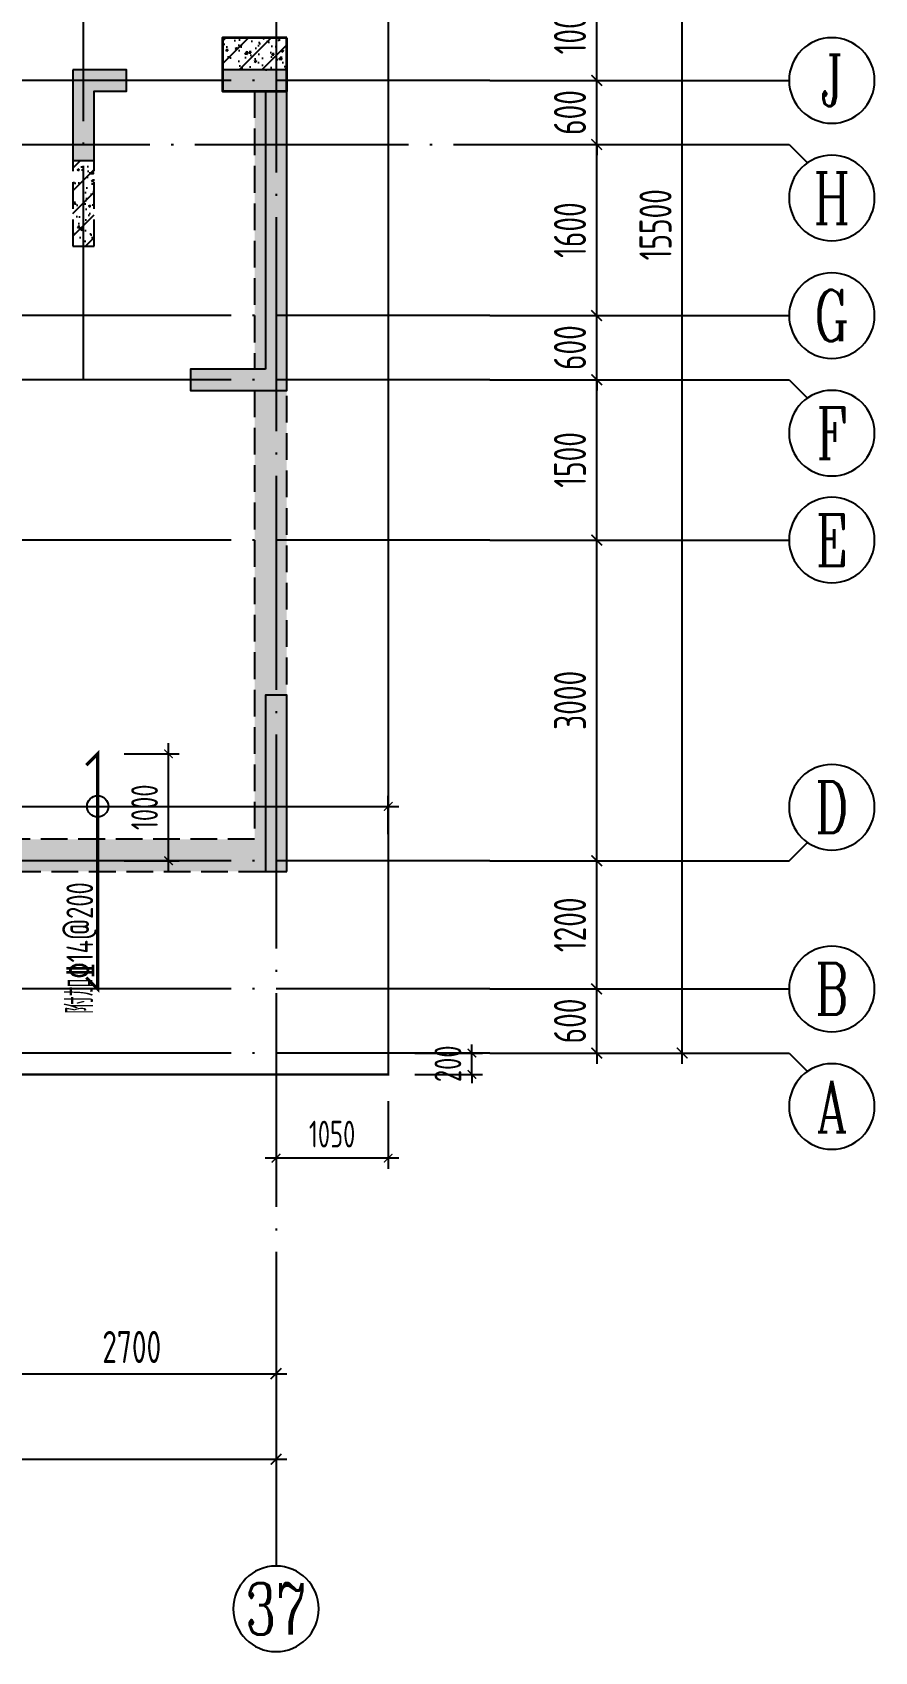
# Model space of a CAD drawing. Extents: x -812054 to 22247, y -644080 to 1003627.
# Drawn here: x -519259 to -511380, y -159371 to -144221 of the extents above; entities that cross this region are included whole.
import ezdxf
from ezdxf.enums import TextEntityAlignment as Align

# ---------------------------------------------------------------- set-up
doc = ezdxf.new("R2010")
doc.units = 0
doc.header["$LTSCALE"] = 1000
doc.linetypes.add('__DASH', pattern=[0.35, 0.25, -0.1])
doc.linetypes.add('DOTE', pattern=[2.42, 2, -0.2, 0.02, -0.2])
doc.layers.get('0').update_dxf_attribs({"linetype": 'CONTINUOUS'})
doc.layers.get('DEFPOINTS').update_dxf_attribs({"linetype": 'CONTINUOUS'})
for name, color, linetype in [('A-AXIS', 1, 'CONTINUOUS'), ('A-DOTE', 10, 'DOTE'), ('AXIS_NUM', 7, 'CONTINUOUS'), ('S-B板配筋', 6, 'CONTINUOUS'), ('S-B板配筋号', 7, 'CONTINUOUS'), ('S-J基础底板', 5, 'CONTINUOUS'), ('S-J基础底板标注', 3, 'CONTINUOUS'), ('S-Q墙填充', 252, 'CONTINUOUS'), ('S-Q墙实线', 6, 'CONTINUOUS'), ('S-Y一般标注', 3, 'CONTINUOUS'), ('S-Z柱实线', 6, 'CONTINUOUS')]:
    doc.layers.add(name, color=color, linetype=linetype)
doc.styles.add('TSSD_Axis', font='complex.shx', dxfattribs={"width": 0.7, "bigfont": 'hztxt.shx'})
doc.styles.add('TSSD_DIMENSION', font='Tssdeng.shx', dxfattribs={"width": 0.7, "bigfont": 'tssdchn.shx'})
doc.styles.add('TSSD_REIN', font='tssdeng.shx', dxfattribs={"width": 0.7, "height": 300, "bigfont": 'tssdchn.shx'})
doc.dimstyles.new('TSSD_100_100', dxfattribs={"dimtxt": 300, "dimasz": 100, "dimexe": 100, "dimexo": 250, "dimgap": 100, "dimtad": 1, "dimdec": 0, "dimzin": 0, "dimdsep": 46, "dimtxsty": 'TSSD_DIMENSION', "dimblk": 'ARCHTICK', "dimcen": 0, "dimdle": 100, "dimclrt": 7, "dimadec": 0, "dimazin": 0, "dimtfac": 1, "dimtdec": 0, "dimtix": 1, "dimtmove": 2, "dimatfit": 3, "dimldrblk": 'ARCHTICK', "dimfxl": 1, "dimtolj": 1, "dimtzin": 0, "dimarcsym": 0})
doc.dimstyles.new('TSSD_100_100$0', dxfattribs={"dimtxt": 300, "dimasz": 80, "dimexe": 100, "dimexo": 250, "dimgap": 100, "dimtad": 1, "dimdec": 0, "dimzin": 0, "dimdsep": 46, "dimtxsty": 'TSSD_DIMENSION', "dimblk": 'ARCHTICK', "dimcen": 0, "dimdle": 100, "dimclrd": 3, "dimclre": 3, "dimclrt": 7, "dimadec": 0, "dimazin": 0, "dimtfac": 1, "dimtdec": 0, "dimtix": 1, "dimtmove": 2, "dimatfit": 3, "dimldrblk": 'ARCHTICK', "dimfxl": 1, "dimtolj": 1, "dimtzin": 0, "dimarcsym": 0})
pattern_1 = [(50, (-313333.5, -81435.88), (215.17805, -18.82564), [22.5, -247.5]), (355, (-313333.5, -81435.88), (-41.6254, 225.65764), [18, -198]), (100.4514, (-313315.56, -81437.45), (173.55281, 206.83186), [19.12206, -210.34263]), (46.1842, (-313333.5, -81375.88), (320.17231, -49.6557), [33.75, -371.25]), (96.6356, (-313306.8, -81380.02), (280.3988, 292.23536), [28.6831, -315.5139]), (351.1842, (-313333.5, -81375.9), (280.3986, 292.2356), [27, -297]), (21, (-313303.5, -81390.88), (179.07212, -120.78567), [22.5, -247.5]), (326, (-313303.5, -81390.88), (72.9946, 217.54501), [18, -198]), (71.4514, (-313288.57, -81400.95), (252.06679, 96.75915), [19.12206, -210.34263]), (37.5, (-313333.496, -81435.885), (3.647957, 99.868156), [0, -195.6, 0, -201, 0, -198.75]), (7.5, (-313333.5, -81435.88), (78.92086, 118.323514), [0, -114.6, 0, -191.1, 0, -75.75]), (327.5, (-313400.396, -81435.885), (160.14673, -6.766462), [0, -75, 0, -234, 0, -310.5]), (317.5, (-313430.4, -81435.88), (174.95585, 30.031495), [0, -97.5, 0, -155.4, 0, -220.5]), (45, (-313333.5, -81435.88), (-106.06602, 106.06602), [])]

# ---------------------------------------------------------------- blocks, each defined once
blk = doc.blocks.new('ts_axno')
at = {"color": 0, "linetype": 'ByBlock', "lineweight": -2}
blk.add_circle((0, 0), 0.5, dxfattribs=at)
at = {"color": 0, "linetype": 'ByBlock', "lineweight": -2, "style": 'TSSD_Axis', "width": 0.7}
blk.add_attdef('A', text='', height=0.6, dxfattribs=at).set_placement((0, 0), align=Align.MIDDLE_CENTER)
blk = doc.blocks.new('_ArchTick')
at = {"color": 0, "linetype": 'ByBlock', "const_width": 0.15}
blk.add_lwpolyline([(-0.5, -0.5), (0.5, 0.5)], dxfattribs=at)
blk = doc.blocks.new('*D559')
at = {"layer": 'DEFPOINTS', "color": 0, "transparency": 16777216}
for p in [(-45763, 249851), (-43063, 249851), (-43063, 248851)]:
    blk.add_point(p, dxfattribs=at)
at = {"layer": 'S-Y一般标注', "color": 0, "lineweight": -2, "transparency": 16777216}
for p, q in [((-45763, 249601), (-45763, 248751)), ((-43063, 249601), (-43063, 248751)), ((-45863, 248851), (-42963, 248851))]:
    blk.add_line(p, q, dxfattribs=at)
at = {"layer": 'S-Y一般标注', "color": 0, "lineweight": -2, "transparency": 16777216, "xscale": 100, "yscale": 100, "zscale": 100, "rotation": 180}
blk.add_blockref('_ArchTick', (-45763, 248851), dxfattribs=at)
at = {"layer": 'S-Y一般标注', "color": 0, "lineweight": -2, "transparency": 16777216, "xscale": 100, "yscale": 100, "zscale": 100}
blk.add_blockref('_ArchTick', (-43063, 248851), dxfattribs=at)
at = {"layer": 'S-Y一般标注', "color": 7, "transparency": 16777216, "insert": (-44413, 249101), "char_height": 300, "attachment_point": 5, "style": 'TSSD_DIMENSION'}
blk.add_mtext('\\A1;2700', dxfattribs=at)
blk = doc.blocks.new('*D560')
at = {"layer": 'DEFPOINTS', "color": 0, "transparency": 16777216}
for p in [(-93063, 249851), (-43063, 249851), (-43063, 248051)]:
    blk.add_point(p, dxfattribs=at)
at = {"layer": 'S-Y一般标注', "color": 0, "lineweight": -2, "transparency": 16777216}
for p, q in [((-93063, 249601), (-93063, 247951)), ((-43063, 249601), (-43063, 247951)), ((-93163, 248051), (-42963, 248051))]:
    blk.add_line(p, q, dxfattribs=at)
at = {"layer": 'S-Y一般标注', "color": 0, "lineweight": -2, "transparency": 16777216, "xscale": 100, "yscale": 100, "zscale": 100, "rotation": 180}
blk.add_blockref('_ArchTick', (-93063, 248051), dxfattribs=at)
at = {"layer": 'S-Y一般标注', "color": 0, "lineweight": -2, "transparency": 16777216, "xscale": 100, "yscale": 100, "zscale": 100}
blk.add_blockref('_ArchTick', (-43063, 248051), dxfattribs=at)
at = {"layer": 'S-Y一般标注', "color": 7, "transparency": 16777216, "insert": (-68063, 248301), "char_height": 300, "attachment_point": 5, "style": 'TSSD_DIMENSION'}
blk.add_mtext('\\A1;50000', dxfattribs=at)
blk = doc.blocks.new('*D565')
at = {"layer": 'DEFPOINTS', "color": 0, "transparency": 16777216}
for p in [(-41063, 252451), (-40063, 252451), (-41063, 251851)]:
    blk.add_point(p, dxfattribs=at)
at = {"layer": 'S-Y一般标注', "color": 0, "lineweight": -2, "transparency": 16777216}
for p, q in [((-40063, 252451), (-40063, 252551)), ((-40813, 252451), (-39963, 252451)), ((-40063, 251851), (-40063, 252451)), ((-40813, 251851), (-39963, 251851)), ((-40063, 251851), (-40063, 251751))]:
    blk.add_line(p, q, dxfattribs=at)
at = {"layer": 'S-Y一般标注', "color": 0, "lineweight": -2, "transparency": 16777216, "xscale": 100, "yscale": 100, "zscale": 100}
for p, rotation in [((-40063, 252451), 270), ((-40063, 251851), 90)]:
    blk.add_blockref('_ArchTick', p, dxfattribs=dict(at, rotation=rotation))
at = {"layer": 'S-Y一般标注', "color": 7, "transparency": 16777216, "insert": (-40313, 252151), "char_height": 300, "attachment_point": 5, "rotation": 90, "style": 'TSSD_DIMENSION'}
blk.add_mtext('\\A1;600', dxfattribs=at)
blk = doc.blocks.new('*D566')
at = {"layer": 'DEFPOINTS', "color": 0, "transparency": 16777216}
for p in [(-41063, 258151), (-40063, 258151), (-41063, 256651)]:
    blk.add_point(p, dxfattribs=at)
at = {"layer": 'S-Y一般标注', "color": 0, "lineweight": -2, "transparency": 16777216}
for p, q in [((-40063, 256551), (-40063, 258251)), ((-40813, 258151), (-39963, 258151)), ((-40813, 256651), (-39963, 256651))]:
    blk.add_line(p, q, dxfattribs=at)
at = {"layer": 'S-Y一般标注', "color": 0, "lineweight": -2, "transparency": 16777216, "xscale": 100, "yscale": 100, "zscale": 100}
for p, rotation in [((-40063, 258151), 90), ((-40063, 256651), 270)]:
    blk.add_blockref('_ArchTick', p, dxfattribs=dict(at, rotation=rotation))
at = {"layer": 'S-Y一般标注', "color": 7, "transparency": 16777216, "insert": (-40313, 257401), "char_height": 300, "attachment_point": 5, "rotation": 90, "style": 'TSSD_DIMENSION'}
blk.add_mtext('\\A1;1500', dxfattribs=at)
blk = doc.blocks.new('*D567')
at = {"layer": 'DEFPOINTS', "color": 0, "transparency": 16777216}
for p in [(-41063, 258751), (-40063, 258751), (-41063, 258151)]:
    blk.add_point(p, dxfattribs=at)
at = {"layer": 'S-Y一般标注', "color": 0, "lineweight": -2, "transparency": 16777216}
for p, q in [((-40063, 258751), (-40063, 258851)), ((-40813, 258751), (-39963, 258751)), ((-40063, 258151), (-40063, 258751)), ((-40813, 258151), (-39963, 258151)), ((-40063, 258151), (-40063, 258051))]:
    blk.add_line(p, q, dxfattribs=at)
at = {"layer": 'S-Y一般标注', "color": 0, "lineweight": -2, "transparency": 16777216, "xscale": 100, "yscale": 100, "zscale": 100}
for p, rotation in [((-40063, 258751), 270), ((-40063, 258151), 90)]:
    blk.add_blockref('_ArchTick', p, dxfattribs=dict(at, rotation=rotation))
at = {"layer": 'S-Y一般标注', "color": 7, "transparency": 16777216, "insert": (-40313, 258451), "char_height": 300, "attachment_point": 5, "rotation": 90, "style": 'TSSD_DIMENSION'}
blk.add_mtext('\\A1;600', dxfattribs=at)
blk = doc.blocks.new('*D568')
at = {"layer": 'DEFPOINTS', "color": 0, "transparency": 16777216}
for p in [(-41063, 260351), (-40063, 260351), (-41063, 258751)]:
    blk.add_point(p, dxfattribs=at)
at = {"layer": 'S-Y一般标注', "color": 0, "lineweight": -2, "transparency": 16777216}
for p, q in [((-40063, 258651), (-40063, 260451)), ((-40813, 260351), (-39963, 260351)), ((-40813, 258751), (-39963, 258751))]:
    blk.add_line(p, q, dxfattribs=at)
at = {"layer": 'S-Y一般标注', "color": 0, "lineweight": -2, "transparency": 16777216, "xscale": 100, "yscale": 100, "zscale": 100}
for p, rotation in [((-40063, 260351), 90), ((-40063, 258751), 270)]:
    blk.add_blockref('_ArchTick', p, dxfattribs=dict(at, rotation=rotation))
at = {"layer": 'S-Y一般标注', "color": 7, "transparency": 16777216, "insert": (-40313, 259551), "char_height": 300, "attachment_point": 5, "rotation": 90, "style": 'TSSD_DIMENSION'}
blk.add_mtext('\\A1;1600', dxfattribs=at)
blk = doc.blocks.new('*D569')
at = {"layer": 'DEFPOINTS', "color": 0, "transparency": 16777216}
for p in [(-41063, 260951), (-40063, 260951), (-41063, 260351)]:
    blk.add_point(p, dxfattribs=at)
at = {"layer": 'S-Y一般标注', "color": 0, "lineweight": -2, "transparency": 16777216}
for p, q in [((-40063, 260951), (-40063, 261051)), ((-40813, 260951), (-39963, 260951)), ((-40063, 260351), (-40063, 260951)), ((-40813, 260351), (-39963, 260351)), ((-40063, 260351), (-40063, 260251))]:
    blk.add_line(p, q, dxfattribs=at)
at = {"layer": 'S-Y一般标注', "color": 0, "lineweight": -2, "transparency": 16777216, "xscale": 100, "yscale": 100, "zscale": 100}
for p, rotation in [((-40063, 260951), 270), ((-40063, 260351), 90)]:
    blk.add_blockref('_ArchTick', p, dxfattribs=dict(at, rotation=rotation))
at = {"layer": 'S-Y一般标注', "color": 7, "transparency": 16777216, "insert": (-40313, 260651), "char_height": 300, "attachment_point": 5, "rotation": 90, "style": 'TSSD_DIMENSION'}
blk.add_mtext('\\A1;600', dxfattribs=at)
blk = doc.blocks.new('*D570')
at = {"layer": 'DEFPOINTS', "color": 0, "transparency": 16777216}
for p in [(-41063, 261951), (-40063, 261951), (-41063, 260951)]:
    blk.add_point(p, dxfattribs=at)
at = {"layer": 'S-Y一般标注', "color": 0, "lineweight": -2, "transparency": 16777216}
for p, q in [((-40813, 261951), (-39963, 261951)), ((-40063, 260851), (-40063, 262051)), ((-40813, 260951), (-39963, 260951))]:
    blk.add_line(p, q, dxfattribs=at)
at = {"layer": 'S-Y一般标注', "color": 0, "lineweight": -2, "transparency": 16777216, "xscale": 100, "yscale": 100, "zscale": 100}
for p, rotation in [((-40063, 261951), 90), ((-40063, 260951), 270)]:
    blk.add_blockref('_ArchTick', p, dxfattribs=dict(at, rotation=rotation))
at = {"layer": 'S-Y一般标注', "color": 7, "transparency": 16777216, "insert": (-40313, 261451), "char_height": 300, "attachment_point": 5, "rotation": 90, "style": 'TSSD_DIMENSION'}
blk.add_mtext('\\A1;1000', dxfattribs=at)
blk = doc.blocks.new('*D571')
at = {"layer": 'DEFPOINTS', "color": 0, "transparency": 16777216}
for p in [(-41063, 267351), (-39263, 267351), (-41063, 251851)]:
    blk.add_point(p, dxfattribs=at)
at = {"layer": 'S-Y一般标注', "color": 0, "lineweight": -2, "transparency": 16777216}
for p, q in [((-39263, 251751), (-39263, 267451)), ((-40813, 267351), (-39163, 267351)), ((-40813, 251851), (-39163, 251851))]:
    blk.add_line(p, q, dxfattribs=at)
at = {"layer": 'S-Y一般标注', "color": 0, "lineweight": -2, "transparency": 16777216, "xscale": 100, "yscale": 100, "zscale": 100}
for p, rotation in [((-39263, 267351), 90), ((-39263, 251851), 270)]:
    blk.add_blockref('_ArchTick', p, dxfattribs=dict(at, rotation=rotation))
at = {"layer": 'S-Y一般标注', "color": 7, "transparency": 16777216, "insert": (-39513, 259601), "char_height": 300, "attachment_point": 5, "rotation": 90, "style": 'TSSD_DIMENSION'}
blk.add_mtext('\\A1;15500', dxfattribs=at)
blk = doc.blocks.new('*D575')
at = {"layer": 'DEFPOINTS', "color": 0, "transparency": 16777216}
for p in [(-41063, 253651), (-40063, 253651), (-41063, 252451)]:
    blk.add_point(p, dxfattribs=at)
at = {"layer": 'S-Y一般标注', "color": 0, "lineweight": -2, "transparency": 16777216}
for p, q in [((-40813, 253651), (-39963, 253651)), ((-40063, 252351), (-40063, 253751)), ((-40813, 252451), (-39963, 252451))]:
    blk.add_line(p, q, dxfattribs=at)
at = {"layer": 'S-Y一般标注', "color": 0, "lineweight": -2, "transparency": 16777216, "xscale": 100, "yscale": 100, "zscale": 100}
for p, rotation in [((-40063, 253651), 90), ((-40063, 252451), 270)]:
    blk.add_blockref('_ArchTick', p, dxfattribs=dict(at, rotation=rotation))
at = {"layer": 'S-Y一般标注', "color": 7, "transparency": 16777216, "insert": (-40313, 253051), "char_height": 300, "attachment_point": 5, "rotation": 90, "style": 'TSSD_DIMENSION'}
blk.add_mtext('\\A1;1200', dxfattribs=at)
blk = doc.blocks.new('*D576')
at = {"layer": 'DEFPOINTS', "color": 0, "transparency": 16777216}
for p in [(-41063, 256651), (-40063, 256651), (-41063, 253651)]:
    blk.add_point(p, dxfattribs=at)
at = {"layer": 'S-Y一般标注', "color": 0, "lineweight": -2, "transparency": 16777216}
for p, q in [((-40813, 256651), (-39963, 256651)), ((-40063, 253551), (-40063, 256751)), ((-40813, 253651), (-39963, 253651))]:
    blk.add_line(p, q, dxfattribs=at)
at = {"layer": 'S-Y一般标注', "color": 0, "lineweight": -2, "transparency": 16777216, "xscale": 100, "yscale": 100, "zscale": 100}
for p, rotation in [((-40063, 256651), 90), ((-40063, 253651), 270)]:
    blk.add_blockref('_ArchTick', p, dxfattribs=dict(at, rotation=rotation))
at = {"layer": 'S-Y一般标注', "color": 7, "transparency": 16777216, "insert": (-40313, 255151), "char_height": 300, "attachment_point": 5, "rotation": 90, "style": 'TSSD_DIMENSION'}
blk.add_mtext('\\A1;3000', dxfattribs=at)
blk = doc.blocks.new('*D593')
at = {"layer": 'DEFPOINTS', "color": 0, "transparency": 16777216}
for p in [(-516980, -153971), (-515930, -153971), (-516980, -154754)]:
    blk.add_point(p, dxfattribs=at)
at = {"layer": 'S-J基础底板标注', "color": 3, "lineweight": -2, "transparency": 16777216}
for p, q in [((-516980, -154221), (-516980, -154854)), ((-515930, -154221), (-515930, -154854)), ((-515830, -154754), (-517080, -154754))]:
    blk.add_line(p, q, dxfattribs=at)
at = {"layer": 'S-J基础底板标注', "color": 3, "lineweight": -2, "transparency": 16777216, "xscale": 80, "yscale": 80, "zscale": 80}
for p, rotation in [((-516980, -154754), 179.9978721754988), ((-515930, -154754), 359.9978721754988)]:
    blk.add_blockref('_ArchTick', p, dxfattribs=dict(at, rotation=rotation))
at = {"layer": 'S-J基础底板标注', "color": 7, "transparency": 16777216, "insert": (-516455, -154529), "char_height": 250, "attachment_point": 5, "rotation": 359.9979, "style": 'TSSD_DIMENSION'}
blk.add_mtext('\\A1;1050', dxfattribs=at)
blk = doc.blocks.new('*D594')
at = {"layer": 'DEFPOINTS', "color": 0, "transparency": 16777216}
for p in [(-515930, -153771), (-515147, -153771), (-515930, -153971)]:
    blk.add_point(p, dxfattribs=at)
at = {"layer": 'S-J基础底板标注', "color": 3, "lineweight": -2, "transparency": 16777216}
for p, q in [((-515680, -153771), (-515047, -153771)), ((-515147, -153771), (-515147, -153691)), ((-515147, -153971), (-515147, -153771)), ((-515680, -153971), (-515047, -153971)), ((-515147, -153971), (-515147, -154051))]:
    blk.add_line(p, q, dxfattribs=at)
at = {"layer": 'S-J基础底板标注', "color": 3, "lineweight": -2, "transparency": 16777216, "xscale": 80, "yscale": 80, "zscale": 80}
for p, rotation in [((-515147, -153771), 270), ((-515147, -153971), 90)]:
    blk.add_blockref('_ArchTick', p, dxfattribs=dict(at, rotation=rotation))
at = {"layer": 'S-J基础底板标注', "color": 7, "transparency": 16777216, "insert": (-515372, -153871), "char_height": 250, "attachment_point": 5, "rotation": 90, "style": 'TSSD_DIMENSION'}
blk.add_mtext('\\A1;200', dxfattribs=at)
blk = doc.blocks.new('*D640')
at = {"layer": 'DEFPOINTS', "color": 0, "ltscale": 0.5, "transparency": 16777216}
for p in [(-515930, -151463), (-524780, -151971), (-515930, -151971)]:
    blk.add_point(p, dxfattribs=at)
at = {"layer": 'S-J基础底板标注', "color": 3, "lineweight": -2, "ltscale": 0.5, "transparency": 16777216}
for p, q in [((-524880, -151463), (-515830, -151463)), ((-524780, -151721), (-524780, -151363)), ((-515930, -151721), (-515930, -151363))]:
    blk.add_line(p, q, dxfattribs=at)
at = {"layer": 'S-J基础底板标注', "color": 3, "lineweight": -2, "ltscale": 0.5, "transparency": 16777216, "xscale": 80, "yscale": 80, "zscale": 80}
for p, rotation in [((-524780, -151463), 179.9997533184655), ((-515930, -151463), 359.9997533184654)]:
    blk.add_blockref('_ArchTick', p, dxfattribs=dict(at, rotation=rotation))
blk = doc.blocks.new('*D639')
at = {"layer": 'DEFPOINTS', "color": 0, "transparency": 16777216}
for p in [(-518649, -150971), (-517985, -150971), (-518649, -151971)]:
    blk.add_point(p, dxfattribs=at)
at = {"layer": 'S-J基础底板标注', "color": 3, "lineweight": -2, "transparency": 16777216}
for p, q in [((-517985, -152071), (-517985, -150871)), ((-518399, -150971), (-517885, -150971)), ((-518399, -151971), (-517885, -151971))]:
    blk.add_line(p, q, dxfattribs=at)
at = {"layer": 'S-J基础底板标注', "color": 3, "lineweight": -2, "transparency": 16777216, "xscale": 80, "yscale": 80, "zscale": 80}
for p, rotation in [((-517985, -150971), 90), ((-517985, -151971), 270)]:
    blk.add_blockref('_ArchTick', p, dxfattribs=dict(at, rotation=rotation))
at = {"layer": 'S-J基础底板标注', "color": 7, "transparency": 16777216, "insert": (-518210, -151471), "char_height": 250, "attachment_point": 5, "rotation": 90, "style": 'TSSD_DIMENSION'}
blk.add_mtext('\\A1;1000', dxfattribs=at)
blk = doc.blocks.new('20210826.15192166')
at = {"layer": 'A-AXIS'}
for p, q in [((142717.3, -194044.4), (145517.3, -194044.4)), ((142717.3, -194644.1), (145517.3, -194644.1)), ((145517.3, -194644.1), (145688.9, -194815.7)), ((142717.3, -196244.4), (145517.3, -196244.4)), ((142717.3, -196844.4), (145517.3, -196844.4)), ((145517.3, -196844.4), (145688.9, -197016)), ((142717.3, -198344.4), (145517.3, -198344.4)), ((145517.3, -201344.4), (145688.9, -201172.8)), ((142717.3, -201344.4), (145517.3, -201344.4)), ((142717.3, -202544.4), (145517.3, -202544.4)), ((142717.3, -203144.4), (145517.3, -203144.4)), ((145517.3, -203144.4), (145688.9, -203316)), ((140717.3, -205144.4), (140717.3, -207944.4))]:
    blk.add_line(p, q, dxfattribs=at)
at = {"layer": 'A-DOTE'}
for p, q in [((138917.3, -196844.4), (138917.3, -185644.4)), ((140717.3, -185644.4), (140717.3, -205144.4)), ((142717.3, -194044.4), (86717.3, -194044.4)), ((86717.3, -194644.1), (142717.3, -194644.1)), ((142717.3, -196244.4), (86717.3, -196244.4)), ((142717.3, -196844.4), (86717.3, -196844.4)), ((142717.3, -198344.4), (86717.3, -198344.4)), ((142717.3, -201344.4), (86717.3, -201344.4)), ((142717.3, -202544.4), (86717.3, -202544.4)), ((142717.3, -203144.4), (86717.3, -203144.4))]:
    blk.add_line(p, q, dxfattribs=at)
at = {"layer": 'A-AXIS'}
ref = blk.add_blockref('ts_axno', (145917.3, -194044.4), dxfattribs=dict(at, xscale=-800, yscale=800, zscale=800))
ref.add_attrib('G', 'J', dxfattribs={"layer": 'AXIS_NUM', "height": 480, "style": 'TSSD_Axis', "width": 0.7}).set_placement((145917.3, -194044.4), align=Align.MIDDLE_CENTER)
ref = blk.add_blockref('ts_axno', (145917.3, -195144.1), dxfattribs=dict(at, xscale=-800, yscale=800, zscale=800))
ref.add_attrib('C', 'H', dxfattribs={"layer": 'AXIS_NUM', "height": 480, "style": 'TSSD_Axis', "width": 0.7}).set_placement((145917.3, -195144.1), align=Align.MIDDLE_CENTER)
ref = blk.add_blockref('ts_axno', (145917.3, -196244.4), dxfattribs=dict(at, xscale=-800, yscale=800, zscale=800))
ref.add_attrib('D', 'G', dxfattribs={"layer": 'AXIS_NUM', "height": 480, "style": 'TSSD_Axis', "width": 0.7}).set_placement((145917.3, -196244.4), align=Align.MIDDLE_CENTER)
ref = blk.add_blockref('ts_axno', (145917.3, -197344.4), dxfattribs=dict(at, xscale=-800, yscale=800, zscale=800))
ref.add_attrib('C', 'F', dxfattribs={"layer": 'AXIS_NUM', "height": 480, "style": 'TSSD_Axis', "width": 0.7}).set_placement((145917.3, -197344.4), align=Align.MIDDLE_CENTER)
ref = blk.add_blockref('ts_axno', (145917.3, -198344.4), dxfattribs=dict(at, xscale=-800, yscale=800, zscale=800))
ref.add_attrib('B', 'E', dxfattribs={"layer": 'AXIS_NUM', "height": 480, "style": 'TSSD_Axis', "width": 0.7}).set_placement((145917.3, -198344.4), align=Align.MIDDLE_CENTER)
ref = blk.add_blockref('ts_axno', (145917.3, -200844.4), dxfattribs=dict(at, xscale=-800, yscale=800, zscale=800, rotation=180))
ref.add_attrib('C', 'D', dxfattribs={"layer": 'AXIS_NUM', "height": 480, "style": 'TSSD_Axis', "width": 0.7}).set_placement((145917.3, -200844.4), align=Align.MIDDLE_CENTER)
ref = blk.add_blockref('ts_axno', (145917.3, -202544.4), dxfattribs=dict(at, xscale=-800, yscale=800, zscale=800))
ref.add_attrib('A', 'B', dxfattribs={"layer": 'AXIS_NUM', "height": 480, "style": 'TSSD_Axis', "width": 0.7}).set_placement((145917.3, -202544.4), align=Align.MIDDLE_CENTER)
ref = blk.add_blockref('ts_axno', (145917.3, -203644.4), dxfattribs=dict(at, xscale=-800, yscale=800, zscale=800))
ref.add_attrib('F', 'A', dxfattribs={"layer": 'AXIS_NUM', "height": 480, "style": 'TSSD_Axis', "width": 0.7}).set_placement((145917.3, -203644.4), align=Align.MIDDLE_CENTER)
ref = blk.add_blockref('ts_axno', (140717.3, -208344.4), dxfattribs=dict(at, xscale=-800, yscale=800, zscale=800, rotation=180))
ref.add_attrib('23', '37', dxfattribs={"layer": 'AXIS_NUM', "height": 480, "style": 'TSSD_Axis', "width": 0.7}).set_placement((140717.3, -208344.4), align=Align.MIDDLE_CENTER)
at = {"layer": 'S-Y一般标注'}
for base, p1, p2, picture, middle in [((144517.3, -187644.4), (142717.3, -203144.4), (142717.3, -187644.4), '*D571', (144267.3, -195394.4)), ((143717.3, -193044.4), (142717.3, -194044.4), (142717.3, -193044.4), '*D570', (143467.3, -193544.4)), ((143717.3, -194044.4), (142717.3, -194644.1), (142717.3, -194044.4), '*D569', (143467.3, -194344.3)), ((143717.3, -194644.1), (142717.3, -196244.4), (142717.3, -194644.1), '*D568', (143467.3, -195444.3)), ((143717.3, -196244.4), (142717.3, -196844.4), (142717.3, -196244.4), '*D567', (143467.3, -196544.4)), ((143717.3, -196844.4), (142717.3, -198344.4), (142717.3, -196844.4), '*D566', (143467.3, -197594.4)), ((143717.3, -198344.4), (142717.3, -201344.4), (142717.3, -198344.4), '*D576', (143467.3, -199844.4)), ((143717.3, -201344.4), (142717.3, -202544.4), (142717.3, -201344.4), '*D575', (143467.3, -201944.4)), ((143717.3, -202544.4), (142717.3, -203144.4), (142717.3, -202544.4), '*D565', (143467.3, -202844.4))]:
    dim = blk.add_linear_dim(base=base, p1=p1, p2=p2, angle=90, dimstyle='TSSD_100_100', dxfattribs=at)
    dim.commit()
    dim.dimension.update_dxf_attribs({"geometry": picture, "text_midpoint": middle, "insert": (183780.4, -454995.1)})
for base, p1, picture, middle in [((140717.3, -206944.4), (90717.3, -205144.4), '*D560', (115717.3, -206694.4)), ((140717.3, -206144.4), (138017.3, -205144.4), '*D559', (139367.3, -205894.4))]:
    dim = blk.add_linear_dim(base=base, p1=p1, p2=(140717.3, -205144.4), dimstyle='TSSD_100_100', dxfattribs=at)
    dim.commit()
    dim.dimension.update_dxf_attribs({"geometry": picture, "text_midpoint": middle, "insert": (183780.4, -454995.1)})

msp = doc.modelspace()

# ---------------------------------------------------------------- hatches: boundary and pattern name
at = {"layer": 'S-Q墙填充'}
h = msp.add_hatch(dxfattribs=at)
h.set_pattern_fill('ARMORED', color=252, scale=30, style=0)
h.set_pattern_definition(pattern_1)
h.paths.add_polyline_path([(-516879.75, -144270.82), (-517479.75, -144270.82), (-517479.75, -144570.82), (-516879.75, -144570.82)])
h = msp.add_hatch(dxfattribs=at)
h.set_pattern_fill('ARMORED', color=252, scale=30, style=0)
h.set_pattern_definition(pattern_1)
h.paths.add_polyline_path([(-557579.7, -151620.97), (-557879.7, -151620.85), (-557879.7, -151770.94), (-566779.7, -151770.96), (-566779.7, -148870.82), (-568665.87, -148870.82), (-568665.87, -144870.82), (-568965.87, -144870.82), (-568965.87, -149170.82), (-567079.71, -149170.82), (-567079.74, -152070.82), (-557879.66, -152071.18), (-557879.7, -153270.83), (-551079.72, -153270.55), (-551079.73, -152070.94), (-532879.66, -152071.54), (-532879.66, -153270.83), (-526079.72, -153270.83), (-526079.72, -152070.82), (-516879.72, -152070.83), (-516879.72, -144570.82), (-517479.71, -144570.82), (-517479.71, -144770.82), (-517179.71, -144770.82), (-517179.72, -151770.82), (-526079.72, -151770.82), (-526079.72, -151620.83), (-526379.72, -151620.83), (-526379.75, -152970.83), (-532579.7, -152970.83), (-532579.7, -151620.83), (-532879.7, -151620.85), (-532879.68, -151770.82), (-551079.75, -151768.27), (-551079.72, -151620.86), (-551379.72, -151620.81), (-551379.72, -152970.83), (-557579.69, -152970.83)])
h = msp.add_hatch(color=252, dxfattribs=at)
h.dxf.hatch_style = 1
h.paths.add_polyline_path([(-518879.77, -144570.82), (-518879.77, -145420.79), (-518679.77, -145420.79), (-518679.77, -144770.82), (-518379.85, -144770.82), (-518379.85, -144570.82)])
h = msp.add_hatch(color=252, dxfattribs=at)
h.dxf.hatch_style = 1
h.paths.add_polyline_path([(-517079.75, -147370.82), (-517779.76, -147370.82), (-517779.76, -147570.82), (-516879.75, -147570.82), (-516879.75, -144570.82), (-517479.75, -144570.82), (-517479.75, -144770.82), (-517079.75, -144770.82)])
h = msp.add_hatch(dxfattribs=at)
h.set_pattern_fill('ARMORED', color=252, scale=30, style=0)
h.set_pattern_definition(pattern_1)
h.paths.add_polyline_path([(-518679.77, -145420.79), (-518879.77, -145420.79), (-518879.77, -146220.79), (-518679.77, -146220.79)])
h = msp.add_hatch(dxfattribs=at)
h.set_pattern_fill('ARMORED', color=252, scale=30, style=0)
h.set_pattern_definition(pattern_1)
h.paths.add_polyline_path([(-518679.77, -145420.79), (-518879.77, -145420.79), (-518879.77, -146220.79), (-518679.77, -146220.79)])
h = msp.add_hatch(color=252, dxfattribs=at)
h.dxf.hatch_style = 1
h.paths.add_polyline_path([(-516879.77, -152070.82), (-516879.77, -150420.82), (-517079.77, -150420.82), (-517079.77, -152070.82)])

# ---------------------------------------------------------------- linework, layer by layer
at = {"layer": 'S-B板配筋', "const_width": 30}
msp.add_lwpolyline([(-518754.66, -153064.75), (-518648.59, -153170.82), (-518648.59, -150970.65), (-518754.66, -151076.71)], dxfattribs=at)
at = {"layer": 'S-J基础底板', "const_width": 20}
msp.add_lwpolyline([(-568979.74, -153970.83), (-515929.76, -153970.83), (-515929.75, -143370.82), (-521479.92, -143370.82), (-521479.92, -141670.82), (-537879.92, -141670.82), (-537879.92, -143470.82), (-546379.21, -143470.82), (-546379.21, -141670.82), (-559979.75, -141670.82), (-559979.75, -142670.82), (-570879.92, -142670.82), (-570879.92, -150970.82), (-568979.74, -150970.82)], close=True, dxfattribs=at)
at = {"layer": 'S-J基础底板标注', "color": 2, "ltscale": 0.5}
msp.add_circle((-518647.45, -151462.82), 100, dxfattribs=at)
at = {"layer": 'S-Q墙实线', "linetype": '__DASH'}
msp.add_lwpolyline([(-518679.77, -144770.82), (-518379.85, -144770.82), (-518379.85, -144570.82), (-518879.77, -144570.82), (-518879.77, -146220.79), (-518679.77, -146220.79)], close=True, dxfattribs=at)
at = {"layer": 'S-Q墙实线'}
for points in [[(-518879.77, -144570.82), (-518879.77, -145420.79), (-518679.77, -145420.79), (-518679.77, -144770.82), (-518379.85, -144770.82), (-518379.85, -144570.82)], [(-517079.75, -147370.82), (-517779.76, -147370.82), (-517779.76, -147570.82), (-516879.75, -147570.82), (-516879.75, -144570.82), (-517479.75, -144570.82), (-517479.75, -144770.82), (-517079.75, -144770.82)], [(-516879.77, -152070.82), (-516879.77, -150420.82), (-517079.77, -150420.82), (-517079.77, -152070.82)]]:
    msp.add_lwpolyline(points, close=True, dxfattribs=at)
at = {"layer": 'S-Q墙实线', "linetype": '__DASH'}
for points in [[(-568965.92, -149170.82), (-567079.75, -149170.82), (-567079.74, -152070.82), (-557879.7, -152070.94), (-557879.75, -153270.83), (-551079.76, -153270.83), (-551079.81, -152070.94), (-532879.71, -152070.82), (-532879.75, -153270.83), (-526079.77, -153270.83), (-526079.77, -152070.82), (-516879.77, -152070.82), (-516879.75, -144770.82)], [(-517179.75, -144770.82), (-517179.75, -147370.82)], [(-517179.75, -147570.82), (-517179.77, -151770.82)]]:
    msp.add_lwpolyline(points, dxfattribs=at)
for points in [[(-517179.75, -147370.82), (-517779.76, -147370.82), (-517779.76, -147570.82, 957471.69515957)], [(-517779.76, -147570.82), (-517179.75, -147570.82, 71304.18756409)], [(-517179.77, -151770.82), (-520379.77, -151770.82), (-520379.77, -150420.82), (-520579.77, -150420.82), (-520579.77, -151770.82, 919221.7062083)]]:
    msp.add_lwpolyline(points, format="xyb", dxfattribs=at)
at = {"layer": 'S-Z柱实线', "lineweight": 35}
msp.add_lwpolyline([(-516879.75, -144270.82), (-517479.75, -144270.82), (-517479.75, -144770.82), (-516879.75, -144770.82)], close=True, dxfattribs=at)

# ---------------------------------------------------------------- block references
at = {"layer": 'A-DOTE'}
msp.add_blockref('20210826.15192166', (-657697.05, 49373.57), dxfattribs=at)

# ---------------------------------------------------------------- texts
at = {"layer": 'S-B板配筋号', "color": 1, "style": 'TSSD_REIN', "width": 0.7}
msp.add_text('附加%%13214@200', height=250, rotation=90, dxfattribs=at).set_placement((-518690.71, -153404.78))

# ---------------------------------------------------------------- dimensions: what is measured, and where the dimension line sits
at = {"layer": 'S-J基础底板标注'}
for p1, p2, distance, picture, middle in [((-518648.59, -151970.82), (-518648.59, -150970.65), -663.65, '*D639', (-518209.94, -151470.73)), ((-515929.76, -153970.83), (-515929.76, -153770.82), -782.96, '*D594', (-515371.8, -153870.82)), ((-515929.76, -153970.83), (-516979.76, -153970.79), 782.97, '*D593', (-516454.78, -154528.78))]:
    dim = msp.add_aligned_dim(p1=p1, p2=p2, distance=distance, dimstyle='TSSD_100_100$0', override={"dimtxt": 250}, dxfattribs=at)
    dim.commit()
    dim.dimension.update_dxf_attribs({"geometry": picture, "text_midpoint": middle})
at = {"layer": 'S-J基础底板标注', "color": 2, "ltscale": 0.5}
dim = msp.add_aligned_dim(p1=(-524780.11, -151970.78), p2=(-515929.76, -151970.82), distance=508.22, text=' ', dimstyle='TSSD_100_100$0', dxfattribs=at)
dim.commit()
dim.dimension.update_dxf_attribs({"geometry": '*D640', "text_midpoint": (-520354.93, -151462.58)})

doc.saveas('drawing.dxf')
